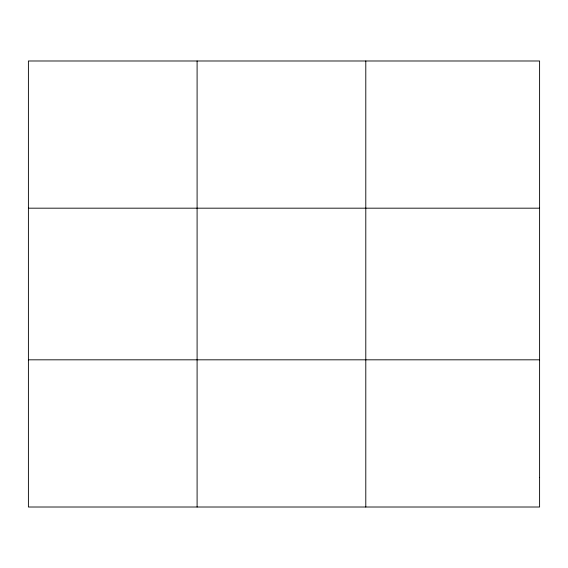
<?xml version="1.0" encoding="UTF-8"?>
<svg xmlns="http://www.w3.org/2000/svg" width="568" height="568" viewBox="0 0 568 568"><rect width="100%" height="100%" fill="white"/><g stroke="black" fill="none" stroke-linecap="round" stroke-linejoin="round"><path stroke-width="0.85" d="M197.096 60.989L197.096 507.011M365.792 60.989L365.792 507.011M28.4 208.179L539.6 208.179M28.4 359.821L539.6 359.821M539.6 477.574L539.6 507.011L28.4 507.011L28.4 60.989L539.6 60.989L539.6 477.574"/></g></svg>
